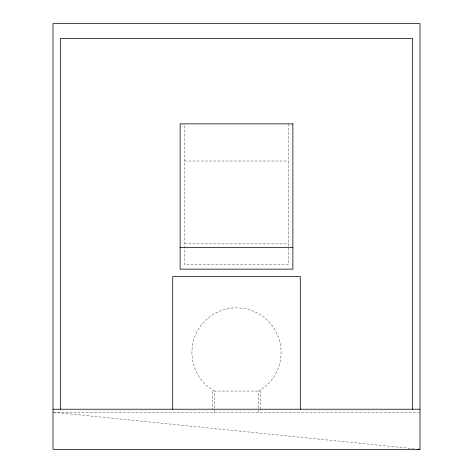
<?xml version="1.0" encoding="UTF-8"?>
<svg xmlns="http://www.w3.org/2000/svg" width="473" height="473" viewBox="0 0 473 473"><rect width="100%" height="100%" fill="white"/><g stroke="black" fill="none" stroke-linecap="round" stroke-linejoin="round"><path stroke-width="0.35" stroke-dasharray="2.37 1.77" d="M184.588 161.015L288.412 161.015M184.588 243.873L288.412 243.873M52.994 412.202L420.006 412.202M53.727 412.279L414.135 448.753M288.412 123.867L288.412 264.584L184.588 264.584L184.588 123.867M260.274 409.228L260.274 391.065L212.726 391.065L212.726 409.228M258.79 412.202L258.79 391.065A44.574 44.574 0 0 0 270.651 323.81A44.574 44.574 0 0 0 202.349 323.81A44.574 44.574 0 0 0 214.21 391.065L214.21 412.202"/><path stroke-width="0.71" d="M180.13 247.474L292.87 247.474M52.994 409.228L420.006 409.228M420.006 449.35L52.994 449.35L52.994 23.65L420.006 23.65L420.006 449.35L417.807 449.125M412.58 409.228L412.58 38.508L60.42 38.508L60.42 409.228M300.296 409.228L300.296 276.575L172.704 276.575L172.704 409.228M292.87 123.867L180.13 123.867L180.13 269.143L292.87 269.143L292.87 123.867"/></g></svg>
